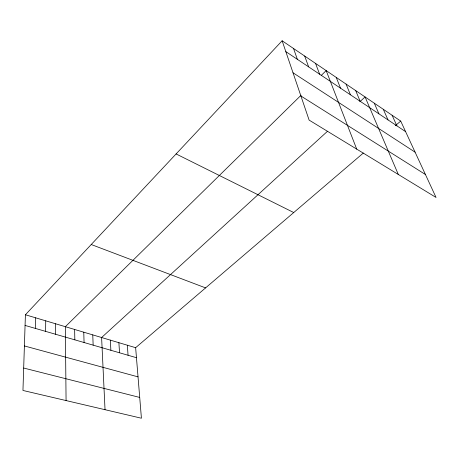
<?xml version="1.0" encoding="UTF-8"?>
<svg xmlns="http://www.w3.org/2000/svg" width="459" height="459" viewBox="0 0 459 459"><rect width="100%" height="100%" fill="white"/><g stroke="black" fill="none" stroke-linecap="round" stroke-linejoin="round"><path stroke-width="0.69" d="M55.614 334.272L55.619 323.784M45.607 331.375L45.722 320.83M35.429 328.426L35.659 317.817M282.13 40.776L309.119 120.109L436.05 197.462L400.713 121.084L282.13 40.776L25.417 314.759L22.95 390.46L141.418 418.224L135.64 347.692L363.316 153.054M301.081 95.237L65.344 326.693L66.073 400.569M321.18 75.494L326.165 70.6L356.706 149.112M327.531 131.245L101.605 337.526L105.031 409.698M359.89 101.697L365.083 96.958L398.314 174.466M395.314 125.697L400.713 121.084M23.679 368.038L139.714 397.437M24.402 345.943L138.033 376.873M25.067 325.425L136.455 357.693M25.417 314.759L135.64 347.692M91.226 244.521L205.586 287.896M176.095 153.943L293.731 212.54M300.926 96.023L425.436 174.512M293.02 72.786L415.097 152.176M285.819 51.62L405.601 131.658M392.089 115.249L396.909 125.852M383.282 109.282L388.027 119.914M374.28 103.189L378.95 113.849M355.679 90.589L360.172 101.301M346.063 84.077L350.464 94.812M336.229 77.416L340.526 88.174M315.551 63.417L319.63 74.215M304.684 56.05L308.637 66.871M293.542 48.511L297.369 59.337M127.327 345.208L128.067 355.26M118.887 342.689L119.547 352.793M110.315 340.125L110.889 350.286M92.758 334.881L93.154 345.145M83.767 332.196L84.066 342.517M74.633 329.464L74.834 339.838"/></g></svg>
